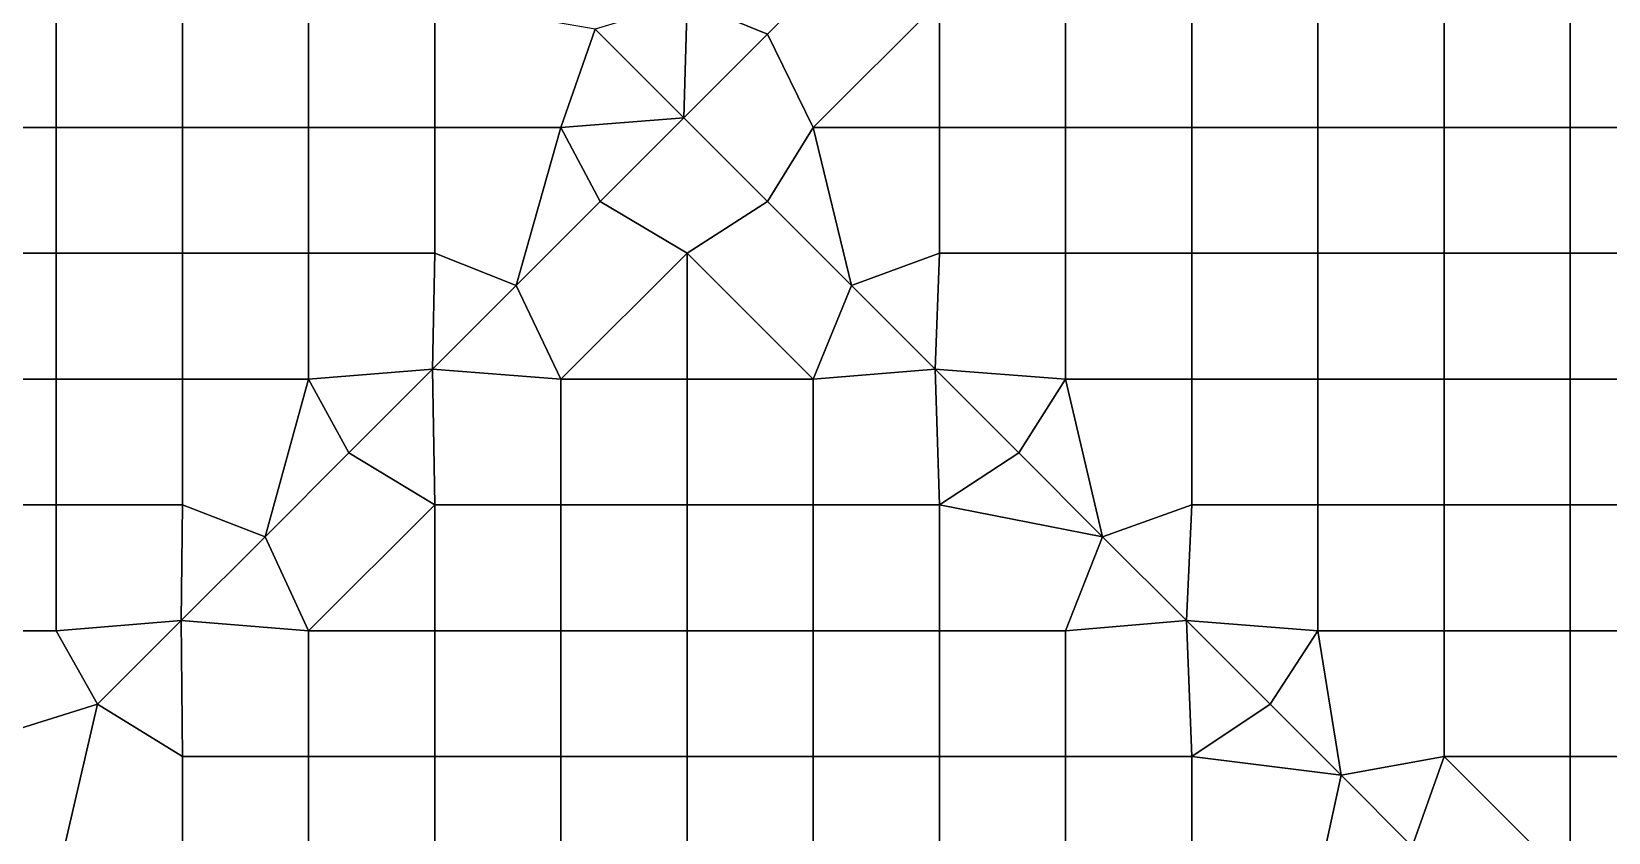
# Model space of a CAD drawing. Extents: x -13 to 39.3, y -26.5 to 20.6.
# Drawn here: x 27.61 to 33.89, y -20.31 to -17.12 of the extents above; entities that cross this region are included whole.
import ezdxf

# ---------------------------------------------------------------- set-up
doc = ezdxf.new("R2010")
doc.units = 0
doc.layers.add('BARS', color=1, linetype='CONTINUOUS')
doc.layers.add('FACES', color=5, linetype='CONTINUOUS')

msp = doc.modelspace()

# ---------------------------------------------------------------- linework, layer by layer
at = {"layer": 'BARS'}
for p, q in [((30.5423, -17.1322), (30.8756, -16.7988)), ((30.5423, -17.1322, 3.3), (30.8756, -16.7988, 3.3)), ((30.2089, -17.4655), (29.8554, -17.112)), ((30.2089, -17.4655, 3.3), (29.8554, -17.112, 3.3)), ((30.2089, -17.4655), (30.5423, -17.1322)), ((30.2089, -17.4655, 3.3), (30.5423, -17.1322, 3.3)), ((29.8756, -17.7989), (30.2089, -17.4655)), ((29.8756, -17.7989, 3.3), (30.2089, -17.4655, 3.3)), ((30.5423, -17.7989), (30.2089, -17.4655)), ((30.5423, -17.7989, 3.3), (30.2089, -17.4655, 3.3)), ((29.5422, -18.1322), (29.8756, -17.7989)), ((29.5422, -18.1322, 3.3), (29.8756, -17.7989, 3.3)), ((30.8756, -18.1322), (30.5423, -17.7989)), ((30.8756, -18.1322, 3.3), (30.5423, -17.7989, 3.3)), ((29.2089, -18.4656), (29.5422, -18.1322)), ((29.2089, -18.4656, 3.3), (29.5422, -18.1322, 3.3)), ((31.209, -18.4656), (30.8756, -18.1322)), ((31.209, -18.4656, 3.3), (30.8756, -18.1322, 3.3)), ((28.8755, -18.7989), (29.2089, -18.4656)), ((28.8755, -18.7989, 3.3), (29.2089, -18.4656, 3.3)), ((31.5423, -18.7989), (31.209, -18.4656)), ((31.5423, -18.7989, 3.3), (31.209, -18.4656, 3.3)), ((28.5422, -19.1323), (28.8755, -18.7989)), ((28.5422, -19.1323, 3.3), (28.8755, -18.7989, 3.3)), ((31.8757, -19.1323), (31.5423, -18.7989)), ((31.8757, -19.1323, 3.3), (31.5423, -18.7989, 3.3)), ((28.2088, -19.4656), (28.5422, -19.1323)), ((28.2088, -19.4656, 3.3), (28.5422, -19.1323, 3.3)), ((32.209, -19.4656), (31.8757, -19.1323)), ((32.209, -19.4656, 3.3), (31.8757, -19.1323, 3.3)), ((27.8755, -19.799), (28.2088, -19.4656)), ((27.8755, -19.799, 3.3), (28.2088, -19.4656, 3.3)), ((32.5424, -19.799), (32.209, -19.4656)), ((32.5424, -19.799, 3.3), (32.209, -19.4656, 3.3)), ((27.8755, -19.799), (27.8755, -19.799, 0.66)), ((27.8755, -19.799, 0.66), (27.8755, -19.799, 1.32)), ((27.8755, -19.799, 1.32), (27.8755, -19.799, 1.98)), ((27.8755, -19.799, 1.98), (27.8755, -19.799, 2.64)), ((27.8755, -19.799, 2.64), (27.8755, -19.799, 3.3)), ((32.8252, -20.0818), (32.5424, -19.799)), ((32.8252, -20.0818, 3.3), (32.5424, -19.799, 3.3)), ((33.1081, -20.3647), (32.8252, -20.0818)), ((33.1081, -20.3647, 3.3), (32.8252, -20.0818, 3.3))]:
    msp.add_line(p, q, dxfattribs=at)
at = {"layer": 'FACES'}
for points in [[(30.724, -16.5024), (30.2219, -17.0031), (30.5423, -17.1322), (30.8756, -16.7988)], [(30.724, -16.5024, 3.3), (30.2219, -17.0031, 3.3), (30.5423, -17.1322, 3.3), (30.8756, -16.7988, 3.3)], [(30.8756, -16.7988), (30.5423, -17.1322), (30.724, -17.5038), (31.2261, -17.0031)], [(30.5423, -17.1322, 0.66), (30.5423, -17.1322), (30.8756, -16.7988), (30.8756, -16.7988, 0.66)], [(30.5423, -17.1322, 1.32), (30.5423, -17.1322, 0.66), (30.8756, -16.7988, 0.66), (30.8756, -16.7988, 1.32)], [(30.5423, -17.1322, 1.98), (30.5423, -17.1322, 1.32), (30.8756, -16.7988, 1.32), (30.8756, -16.7988, 1.98)], [(30.5423, -17.1322, 2.64), (30.5423, -17.1322, 1.98), (30.8756, -16.7988, 1.98), (30.8756, -16.7988, 2.64)], [(30.5423, -17.1322, 2.64), (30.8756, -16.7988, 2.64), (30.8756, -16.7988, 3.3), (30.5423, -17.1322, 3.3)], [(30.8756, -16.7988, 3.3), (30.5423, -17.1322, 3.3), (30.724, -17.5038, 3.3), (31.2261, -17.0031, 3.3)], [(27.7113, -17.0031), (27.2092, -17.0031), (27.2092, -17.5038), (27.7113, -17.5038)], [(27.7113, -17.0031, 3.3), (27.2092, -17.0031, 3.3), (27.2092, -17.5038, 3.3), (27.7113, -17.5038, 3.3)], [(28.2134, -17.0031), (27.7113, -17.0031), (27.7113, -17.5038), (28.2134, -17.5038)], [(28.2134, -17.0031, 3.3), (27.7113, -17.0031, 3.3), (27.7113, -17.5038, 3.3), (28.2134, -17.5038, 3.3)], [(28.7155, -17.0031), (28.2134, -17.0031), (28.2134, -17.5038), (28.7155, -17.5038)], [(28.7155, -17.0031, 3.3), (28.2134, -17.0031, 3.3), (28.2134, -17.5038, 3.3), (28.7155, -17.5038, 3.3)], [(29.2176, -17.0031), (28.7155, -17.0031), (28.7155, -17.5038), (29.2176, -17.5038)], [(29.2176, -17.0031, 3.3), (28.7155, -17.0031, 3.3), (28.7155, -17.5038, 3.3), (29.2176, -17.5038, 3.3)], [(29.2176, -17.0031), (29.2176, -17.5038), (29.7197, -17.5038), (29.8554, -17.112)], [(29.2176, -17.0031, 3.3), (29.2176, -17.5038, 3.3), (29.7197, -17.5038, 3.3), (29.8554, -17.112, 3.3)], [(30.2219, -17.0031), (29.8554, -17.112), (30.2089, -17.4655)], [(30.2219, -17.0031, 3.3), (29.8554, -17.112, 3.3), (30.2089, -17.4655, 3.3)], [(30.5423, -17.1322), (30.2219, -17.0031), (30.2089, -17.4655)], [(30.5423, -17.1322, 3.3), (30.2219, -17.0031, 3.3), (30.2089, -17.4655, 3.3)], [(31.2261, -17.0031), (30.724, -17.5038), (31.2261, -17.5038)], [(31.2261, -17.0031, 3.3), (30.724, -17.5038, 3.3), (31.2261, -17.5038, 3.3)], [(31.7282, -17.0031), (31.2261, -17.0031), (31.2261, -17.5038), (31.7282, -17.5038)], [(31.7282, -17.0031, 3.3), (31.2261, -17.0031, 3.3), (31.2261, -17.5038, 3.3), (31.7282, -17.5038, 3.3)], [(32.2303, -17.0031), (31.7282, -17.0031), (31.7282, -17.5038), (32.2303, -17.5038)], [(32.2303, -17.0031, 3.3), (31.7282, -17.0031, 3.3), (31.7282, -17.5038, 3.3), (32.2303, -17.5038, 3.3)], [(32.7324, -17.0031), (32.2303, -17.0031), (32.2303, -17.5038), (32.7324, -17.5038)], [(32.7324, -17.0031, 3.3), (32.2303, -17.0031, 3.3), (32.2303, -17.5038, 3.3), (32.7324, -17.5038, 3.3)], [(33.2345, -17.0031), (32.7324, -17.0031), (32.7324, -17.5038), (33.2345, -17.5038)], [(33.2345, -17.0031, 3.3), (32.7324, -17.0031, 3.3), (32.7324, -17.5038, 3.3), (33.2345, -17.5038, 3.3)], [(33.7367, -17.0031), (33.2345, -17.0031), (33.2345, -17.5038), (33.7367, -17.5038)], [(33.7367, -17.0031, 3.3), (33.2345, -17.0031, 3.3), (33.2345, -17.5038, 3.3), (33.7367, -17.5038, 3.3)], [(34.2388, -17.0031), (33.7367, -17.0031), (33.7367, -17.5038), (34.2388, -17.5038)], [(34.2388, -17.0031, 3.3), (33.7367, -17.0031, 3.3), (33.7367, -17.5038, 3.3), (34.2388, -17.5038, 3.3)], [(30.2089, -17.4655), (29.8554, -17.112), (29.7197, -17.5038)], [(30.2089, -17.4655, 3.3), (29.8554, -17.112, 3.3), (29.7197, -17.5038, 3.3)], [(30.5423, -17.1322), (30.2089, -17.4655), (30.5423, -17.7989), (30.724, -17.5038)], [(30.2089, -17.4655, 0.66), (30.2089, -17.4655), (30.5423, -17.1322), (30.5423, -17.1322, 0.66)], [(30.2089, -17.4655, 1.32), (30.2089, -17.4655, 0.66), (30.5423, -17.1322, 0.66), (30.5423, -17.1322, 1.32)], [(30.2089, -17.4655, 1.98), (30.2089, -17.4655, 1.32), (30.5423, -17.1322, 1.32), (30.5423, -17.1322, 1.98)], [(30.2089, -17.4655, 2.64), (30.2089, -17.4655, 1.98), (30.5423, -17.1322, 1.98), (30.5423, -17.1322, 2.64)], [(30.2089, -17.4655, 2.64), (30.5423, -17.1322, 2.64), (30.5423, -17.1322, 3.3), (30.2089, -17.4655, 3.3)], [(30.5423, -17.1322, 3.3), (30.2089, -17.4655, 3.3), (30.5423, -17.7989, 3.3), (30.724, -17.5038, 3.3)], [(27.7113, -17.5038), (27.2092, -17.5038), (27.2092, -18.0045), (27.7113, -18.0045)], [(27.7113, -17.5038, 3.3), (27.2092, -17.5038, 3.3), (27.2092, -18.0045, 3.3), (27.7113, -18.0045, 3.3)], [(28.2134, -17.5038), (27.7113, -17.5038), (27.7113, -18.0045), (28.2134, -18.0045)], [(28.2134, -17.5038, 3.3), (27.7113, -17.5038, 3.3), (27.7113, -18.0045, 3.3), (28.2134, -18.0045, 3.3)], [(28.7155, -17.5038), (28.2134, -17.5038), (28.2134, -18.0045), (28.7155, -18.0045)], [(28.7155, -17.5038, 3.3), (28.2134, -17.5038, 3.3), (28.2134, -18.0045, 3.3), (28.7155, -18.0045, 3.3)], [(29.2176, -17.5038), (28.7155, -17.5038), (28.7155, -18.0045), (29.2176, -18.0045)], [(29.2176, -17.5038, 3.3), (28.7155, -17.5038, 3.3), (28.7155, -18.0045, 3.3), (29.2176, -18.0045, 3.3)], [(29.7197, -17.5038), (29.2176, -17.5038), (29.2176, -18.0045), (29.5422, -18.1322)], [(29.7197, -17.5038, 3.3), (29.2176, -17.5038, 3.3), (29.2176, -18.0045, 3.3), (29.5422, -18.1322, 3.3)], [(29.7197, -17.5038), (29.5422, -18.1322), (29.8756, -17.7989)], [(29.7197, -17.5038, 3.3), (29.5422, -18.1322, 3.3), (29.8756, -17.7989, 3.3)], [(30.2089, -17.4655), (29.7197, -17.5038), (29.8756, -17.7989)], [(30.2089, -17.4655, 3.3), (29.7197, -17.5038, 3.3), (29.8756, -17.7989, 3.3)], [(30.2089, -17.4655), (29.8756, -17.7989), (30.2219, -18.0045), (30.5423, -17.7989)], [(29.8756, -17.7989, 0.66), (29.8756, -17.7989), (30.2089, -17.4655), (30.2089, -17.4655, 0.66)], [(29.8756, -17.7989, 0.66), (30.2089, -17.4655, 0.66), (30.2089, -17.4655, 1.32), (29.8756, -17.7989, 1.32)], [(29.8756, -17.7989, 1.32), (30.2089, -17.4655, 1.32), (30.2089, -17.4655, 1.98), (29.8756, -17.7989, 1.98)], [(29.8756, -17.7989, 1.98), (30.2089, -17.4655, 1.98), (30.2089, -17.4655, 2.64), (29.8756, -17.7989, 2.64)], [(29.8756, -17.7989, 2.64), (30.2089, -17.4655, 2.64), (30.2089, -17.4655, 3.3), (29.8756, -17.7989, 3.3)], [(30.2089, -17.4655, 3.3), (29.8756, -17.7989, 3.3), (30.2219, -18.0045, 3.3), (30.5423, -17.7989, 3.3)], [(30.2089, -17.4655), (30.2089, -17.4655, 0.66), (30.5423, -17.7989, 0.66), (30.5423, -17.7989)], [(30.2089, -17.4655, 0.66), (30.2089, -17.4655, 1.32), (30.5423, -17.7989, 1.32), (30.5423, -17.7989, 0.66)], [(30.2089, -17.4655, 1.32), (30.2089, -17.4655, 1.98), (30.5423, -17.7989, 1.98), (30.5423, -17.7989, 1.32)], [(30.2089, -17.4655, 1.98), (30.2089, -17.4655, 2.64), (30.5423, -17.7989, 2.64), (30.5423, -17.7989, 1.98)], [(30.5423, -17.7989, 2.64), (30.2089, -17.4655, 2.64), (30.2089, -17.4655, 3.3), (30.5423, -17.7989, 3.3)], [(30.724, -17.5038), (30.5423, -17.7989), (30.8756, -18.1322)], [(30.724, -17.5038, 3.3), (30.5423, -17.7989, 3.3), (30.8756, -18.1322, 3.3)], [(31.2261, -17.5038), (30.724, -17.5038), (30.8756, -18.1322), (31.2261, -18.0045)], [(31.2261, -17.5038, 3.3), (30.724, -17.5038, 3.3), (30.8756, -18.1322, 3.3), (31.2261, -18.0045, 3.3)], [(31.7282, -17.5038), (31.2261, -17.5038), (31.2261, -18.0045), (31.7282, -18.0045)], [(31.7282, -17.5038, 3.3), (31.2261, -17.5038, 3.3), (31.2261, -18.0045, 3.3), (31.7282, -18.0045, 3.3)], [(32.2303, -17.5038), (31.7282, -17.5038), (31.7282, -18.0045), (32.2303, -18.0045)], [(32.2303, -17.5038, 3.3), (31.7282, -17.5038, 3.3), (31.7282, -18.0045, 3.3), (32.2303, -18.0045, 3.3)], [(32.7324, -17.5038), (32.2303, -17.5038), (32.2303, -18.0045), (32.7324, -18.0045)], [(32.7324, -17.5038, 3.3), (32.2303, -17.5038, 3.3), (32.2303, -18.0045, 3.3), (32.7324, -18.0045, 3.3)], [(33.2345, -17.5038), (32.7324, -17.5038), (32.7324, -18.0045), (33.2345, -18.0045)], [(33.2345, -17.5038, 3.3), (32.7324, -17.5038, 3.3), (32.7324, -18.0045, 3.3), (33.2345, -18.0045, 3.3)], [(33.7367, -17.5038), (33.2345, -17.5038), (33.2345, -18.0045), (33.7367, -18.0045)], [(33.7367, -17.5038, 3.3), (33.2345, -17.5038, 3.3), (33.2345, -18.0045, 3.3), (33.7367, -18.0045, 3.3)], [(34.2388, -17.5038), (33.7367, -17.5038), (33.7367, -18.0045), (34.2388, -18.0045)], [(34.2388, -17.5038, 3.3), (33.7367, -17.5038, 3.3), (33.7367, -18.0045, 3.3), (34.2388, -18.0045, 3.3)], [(29.8756, -17.7989), (29.5422, -18.1322), (29.7197, -18.5052), (30.2219, -18.0045)], [(29.5422, -18.1322, 0.66), (29.5422, -18.1322), (29.8756, -17.7989), (29.8756, -17.7989, 0.66)], [(29.5422, -18.1322, 0.66), (29.8756, -17.7989, 0.66), (29.8756, -17.7989, 1.32), (29.5422, -18.1322, 1.32)], [(29.5422, -18.1322, 1.32), (29.8756, -17.7989, 1.32), (29.8756, -17.7989, 1.98), (29.5422, -18.1322, 1.98)], [(29.5422, -18.1322, 1.98), (29.8756, -17.7989, 1.98), (29.8756, -17.7989, 2.64), (29.5422, -18.1322, 2.64)], [(29.5422, -18.1322, 2.64), (29.8756, -17.7989, 2.64), (29.8756, -17.7989, 3.3), (29.5422, -18.1322, 3.3)], [(29.8756, -17.7989, 3.3), (29.5422, -18.1322, 3.3), (29.7197, -18.5052, 3.3), (30.2219, -18.0045, 3.3)], [(30.8756, -18.1322), (30.5423, -17.7989), (30.2219, -18.0045), (30.724, -18.5052)], [(30.8756, -18.1322, 3.3), (30.5423, -17.7989, 3.3), (30.2219, -18.0045, 3.3), (30.724, -18.5052, 3.3)], [(30.5423, -17.7989), (30.5423, -17.7989, 0.66), (30.8756, -18.1322, 0.66), (30.8756, -18.1322)], [(30.5423, -17.7989, 0.66), (30.5423, -17.7989, 1.32), (30.8756, -18.1322, 1.32), (30.8756, -18.1322, 0.66)], [(30.5423, -17.7989, 1.32), (30.5423, -17.7989, 1.98), (30.8756, -18.1322, 1.98), (30.8756, -18.1322, 1.32)], [(30.5423, -17.7989, 1.98), (30.5423, -17.7989, 2.64), (30.8756, -18.1322, 2.64), (30.8756, -18.1322, 1.98)], [(30.8756, -18.1322, 2.64), (30.5423, -17.7989, 2.64), (30.5423, -17.7989, 3.3), (30.8756, -18.1322, 3.3)], [(27.7113, -18.0045), (27.2092, -18.0045), (27.2092, -18.5052), (27.7113, -18.5052)], [(27.7113, -18.0045, 3.3), (27.2092, -18.0045, 3.3), (27.2092, -18.5052, 3.3), (27.7113, -18.5052, 3.3)], [(28.2134, -18.0045), (27.7113, -18.0045), (27.7113, -18.5052), (28.2134, -18.5052)], [(28.2134, -18.0045, 3.3), (27.7113, -18.0045, 3.3), (27.7113, -18.5052, 3.3), (28.2134, -18.5052, 3.3)], [(28.7155, -18.0045), (28.2134, -18.0045), (28.2134, -18.5052), (28.7155, -18.5052)], [(28.7155, -18.0045, 3.3), (28.2134, -18.0045, 3.3), (28.2134, -18.5052, 3.3), (28.7155, -18.5052, 3.3)], [(29.2176, -18.0045), (28.7155, -18.0045), (28.7155, -18.5052), (29.2089, -18.4656)], [(29.2176, -18.0045, 3.3), (28.7155, -18.0045, 3.3), (28.7155, -18.5052, 3.3), (29.2089, -18.4656, 3.3)], [(29.5422, -18.1322), (29.2176, -18.0045), (29.2089, -18.4656)], [(29.5422, -18.1322, 3.3), (29.2176, -18.0045, 3.3), (29.2089, -18.4656, 3.3)], [(30.2219, -18.0045), (29.7197, -18.5052), (30.2219, -18.5052)], [(30.2219, -18.0045, 3.3), (29.7197, -18.5052, 3.3), (30.2219, -18.5052, 3.3)], [(30.2219, -18.0045), (30.2219, -18.5052), (30.724, -18.5052)], [(30.2219, -18.0045, 3.3), (30.2219, -18.5052, 3.3), (30.724, -18.5052, 3.3)], [(31.2261, -18.0045), (30.8756, -18.1322), (31.209, -18.4656)], [(31.2261, -18.0045, 3.3), (30.8756, -18.1322, 3.3), (31.209, -18.4656, 3.3)], [(31.2261, -18.0045), (31.209, -18.4656), (31.7282, -18.5052), (31.7282, -18.0045)], [(31.2261, -18.0045, 3.3), (31.209, -18.4656, 3.3), (31.7282, -18.5052, 3.3), (31.7282, -18.0045, 3.3)], [(32.2303, -18.0045), (31.7282, -18.0045), (31.7282, -18.5052), (32.2303, -18.5052)], [(32.2303, -18.0045, 3.3), (31.7282, -18.0045, 3.3), (31.7282, -18.5052, 3.3), (32.2303, -18.5052, 3.3)], [(32.7324, -18.0045), (32.2303, -18.0045), (32.2303, -18.5052), (32.7324, -18.5052)], [(32.7324, -18.0045, 3.3), (32.2303, -18.0045, 3.3), (32.2303, -18.5052, 3.3), (32.7324, -18.5052, 3.3)], [(33.2345, -18.0045), (32.7324, -18.0045), (32.7324, -18.5052), (33.2345, -18.5052)], [(33.2345, -18.0045, 3.3), (32.7324, -18.0045, 3.3), (32.7324, -18.5052, 3.3), (33.2345, -18.5052, 3.3)], [(33.7367, -18.0045), (33.2345, -18.0045), (33.2345, -18.5052), (33.7367, -18.5052)], [(33.7367, -18.0045, 3.3), (33.2345, -18.0045, 3.3), (33.2345, -18.5052, 3.3), (33.7367, -18.5052, 3.3)], [(34.2388, -18.0045), (33.7367, -18.0045), (33.7367, -18.5052), (34.2388, -18.5052)], [(34.2388, -18.0045, 3.3), (33.7367, -18.0045, 3.3), (33.7367, -18.5052, 3.3), (34.2388, -18.5052, 3.3)], [(29.5422, -18.1322), (29.2089, -18.4656), (29.7197, -18.5052)], [(29.2089, -18.4656, 0.66), (29.2089, -18.4656), (29.5422, -18.1322), (29.5422, -18.1322, 0.66)], [(29.2089, -18.4656, 0.66), (29.5422, -18.1322, 0.66), (29.5422, -18.1322, 1.32), (29.2089, -18.4656, 1.32)], [(29.2089, -18.4656, 1.32), (29.5422, -18.1322, 1.32), (29.5422, -18.1322, 1.98), (29.2089, -18.4656, 1.98)], [(29.2089, -18.4656, 1.98), (29.5422, -18.1322, 1.98), (29.5422, -18.1322, 2.64), (29.2089, -18.4656, 2.64)], [(29.2089, -18.4656, 2.64), (29.5422, -18.1322, 2.64), (29.5422, -18.1322, 3.3), (29.2089, -18.4656, 3.3)], [(29.5422, -18.1322, 3.3), (29.2089, -18.4656, 3.3), (29.7197, -18.5052, 3.3)], [(30.8756, -18.1322), (30.724, -18.5052), (31.209, -18.4656)], [(30.8756, -18.1322, 3.3), (30.724, -18.5052, 3.3), (31.209, -18.4656, 3.3)], [(30.8756, -18.1322), (30.8756, -18.1322, 0.66), (31.209, -18.4656, 0.66), (31.209, -18.4656)], [(30.8756, -18.1322, 0.66), (30.8756, -18.1322, 1.32), (31.209, -18.4656, 1.32), (31.209, -18.4656, 0.66)], [(30.8756, -18.1322, 1.32), (30.8756, -18.1322, 1.98), (31.209, -18.4656, 1.98), (31.209, -18.4656, 1.32)], [(30.8756, -18.1322, 1.98), (30.8756, -18.1322, 2.64), (31.209, -18.4656, 2.64), (31.209, -18.4656, 1.98)], [(31.209, -18.4656, 2.64), (30.8756, -18.1322, 2.64), (30.8756, -18.1322, 3.3), (31.209, -18.4656, 3.3)], [(27.7113, -18.5052), (27.2092, -18.5052), (27.2092, -19.0059), (27.7113, -19.0059)], [(27.7113, -18.5052, 3.3), (27.2092, -18.5052, 3.3), (27.2092, -19.0059, 3.3), (27.7113, -19.0059, 3.3)], [(28.2134, -18.5052), (27.7113, -18.5052), (27.7113, -19.0059), (28.2134, -19.0059)], [(28.2134, -18.5052, 3.3), (27.7113, -18.5052, 3.3), (27.7113, -19.0059, 3.3), (28.2134, -19.0059, 3.3)], [(28.7155, -18.5052), (28.2134, -18.5052), (28.2134, -19.0059), (28.5422, -19.1323)], [(28.7155, -18.5052, 3.3), (28.2134, -18.5052, 3.3), (28.2134, -19.0059, 3.3), (28.5422, -19.1323, 3.3)], [(28.8755, -18.7989), (28.7155, -18.5052), (28.5422, -19.1323)], [(28.8755, -18.7989, 3.3), (28.7155, -18.5052, 3.3), (28.5422, -19.1323, 3.3)], [(29.2089, -18.4656), (28.7155, -18.5052), (28.8755, -18.7989)], [(29.2089, -18.4656, 3.3), (28.7155, -18.5052, 3.3), (28.8755, -18.7989, 3.3)], [(29.2089, -18.4656), (28.8755, -18.7989), (29.2176, -19.0059)], [(28.8755, -18.7989, 0.66), (28.8755, -18.7989), (29.2089, -18.4656), (29.2089, -18.4656, 0.66)], [(28.8755, -18.7989, 0.66), (29.2089, -18.4656, 0.66), (29.2089, -18.4656, 1.32), (28.8755, -18.7989, 1.32)], [(28.8755, -18.7989, 1.32), (29.2089, -18.4656, 1.32), (29.2089, -18.4656, 1.98), (28.8755, -18.7989, 1.98)], [(28.8755, -18.7989, 1.98), (29.2089, -18.4656, 1.98), (29.2089, -18.4656, 2.64), (28.8755, -18.7989, 2.64)], [(28.8755, -18.7989, 2.64), (29.2089, -18.4656, 2.64), (29.2089, -18.4656, 3.3), (28.8755, -18.7989, 3.3)], [(29.2089, -18.4656, 3.3), (28.8755, -18.7989, 3.3), (29.2176, -19.0059, 3.3)], [(29.7197, -18.5052), (29.2089, -18.4656), (29.2176, -19.0059), (29.7197, -19.0059)], [(29.7197, -18.5052, 3.3), (29.2089, -18.4656, 3.3), (29.2176, -19.0059, 3.3), (29.7197, -19.0059, 3.3)], [(30.2219, -18.5052), (29.7197, -18.5052), (29.7197, -19.0059), (30.2219, -19.0059)], [(30.2219, -18.5052, 3.3), (29.7197, -18.5052, 3.3), (29.7197, -19.0059, 3.3), (30.2219, -19.0059, 3.3)], [(30.724, -18.5052), (30.2219, -18.5052), (30.2219, -19.0059), (30.724, -19.0059)], [(30.724, -18.5052, 3.3), (30.2219, -18.5052, 3.3), (30.2219, -19.0059, 3.3), (30.724, -19.0059, 3.3)], [(31.209, -18.4656), (30.724, -18.5052), (30.724, -19.0059), (31.2261, -19.0059)], [(31.209, -18.4656, 3.3), (30.724, -18.5052, 3.3), (30.724, -19.0059, 3.3), (31.2261, -19.0059, 3.3)], [(31.209, -18.4656), (31.2261, -19.0059), (31.5423, -18.7989)], [(31.7282, -18.5052), (31.209, -18.4656), (31.5423, -18.7989)], [(31.209, -18.4656), (31.209, -18.4656, 0.66), (31.5423, -18.7989, 0.66), (31.5423, -18.7989)], [(31.209, -18.4656, 0.66), (31.209, -18.4656, 1.32), (31.5423, -18.7989, 1.32), (31.5423, -18.7989, 0.66)], [(31.209, -18.4656, 1.32), (31.209, -18.4656, 1.98), (31.5423, -18.7989, 1.98), (31.5423, -18.7989, 1.32)], [(31.209, -18.4656, 1.98), (31.209, -18.4656, 2.64), (31.5423, -18.7989, 2.64), (31.5423, -18.7989, 1.98)], [(31.5423, -18.7989, 2.64), (31.209, -18.4656, 2.64), (31.209, -18.4656, 3.3), (31.5423, -18.7989, 3.3)], [(31.209, -18.4656, 3.3), (31.2261, -19.0059, 3.3), (31.5423, -18.7989, 3.3)], [(31.7282, -18.5052, 3.3), (31.209, -18.4656, 3.3), (31.5423, -18.7989, 3.3)], [(31.7282, -18.5052), (31.5423, -18.7989), (31.8757, -19.1323)], [(31.7282, -18.5052, 3.3), (31.5423, -18.7989, 3.3), (31.8757, -19.1323, 3.3)], [(32.2303, -18.5052), (31.7282, -18.5052), (31.8757, -19.1323), (32.2303, -19.0059)], [(32.2303, -18.5052, 3.3), (31.7282, -18.5052, 3.3), (31.8757, -19.1323, 3.3), (32.2303, -19.0059, 3.3)], [(32.7324, -18.5052), (32.2303, -18.5052), (32.2303, -19.0059), (32.7324, -19.0059)], [(32.7324, -18.5052, 3.3), (32.2303, -18.5052, 3.3), (32.2303, -19.0059, 3.3), (32.7324, -19.0059, 3.3)], [(33.2345, -18.5052), (32.7324, -18.5052), (32.7324, -19.0059), (33.2345, -19.0059)], [(33.2345, -18.5052, 3.3), (32.7324, -18.5052, 3.3), (32.7324, -19.0059, 3.3), (33.2345, -19.0059, 3.3)], [(33.7367, -18.5052), (33.2345, -18.5052), (33.2345, -19.0059), (33.7367, -19.0059)], [(33.7367, -18.5052, 3.3), (33.2345, -18.5052, 3.3), (33.2345, -19.0059, 3.3), (33.7367, -19.0059, 3.3)], [(34.2388, -18.5052), (33.7367, -18.5052), (33.7367, -19.0059), (34.2388, -19.0059)], [(34.2388, -18.5052, 3.3), (33.7367, -18.5052, 3.3), (33.7367, -19.0059, 3.3), (34.2388, -19.0059, 3.3)], [(29.2176, -19.0059), (28.8755, -18.7989), (28.5422, -19.1323), (28.7155, -19.5066)], [(28.5422, -19.1323, 0.66), (28.5422, -19.1323), (28.8755, -18.7989), (28.8755, -18.7989, 0.66)], [(28.5422, -19.1323, 0.66), (28.8755, -18.7989, 0.66), (28.8755, -18.7989, 1.32), (28.5422, -19.1323, 1.32)], [(28.5422, -19.1323, 1.32), (28.8755, -18.7989, 1.32), (28.8755, -18.7989, 1.98), (28.5422, -19.1323, 1.98)], [(28.5422, -19.1323, 1.98), (28.8755, -18.7989, 1.98), (28.8755, -18.7989, 2.64), (28.5422, -19.1323, 2.64)], [(28.5422, -19.1323, 2.64), (28.8755, -18.7989, 2.64), (28.8755, -18.7989, 3.3), (28.5422, -19.1323, 3.3)], [(29.2176, -19.0059, 3.3), (28.8755, -18.7989, 3.3), (28.5422, -19.1323, 3.3), (28.7155, -19.5066, 3.3)], [(31.5423, -18.7989), (31.2261, -19.0059), (31.8757, -19.1323)], [(31.5423, -18.7989, 3.3), (31.2261, -19.0059, 3.3), (31.8757, -19.1323, 3.3)], [(31.5423, -18.7989), (31.5423, -18.7989, 0.66), (31.8757, -19.1323, 0.66), (31.8757, -19.1323)], [(31.5423, -18.7989, 0.66), (31.5423, -18.7989, 1.32), (31.8757, -19.1323, 1.32), (31.8757, -19.1323, 0.66)], [(31.5423, -18.7989, 1.32), (31.5423, -18.7989, 1.98), (31.8757, -19.1323, 1.98), (31.8757, -19.1323, 1.32)], [(31.5423, -18.7989, 1.98), (31.5423, -18.7989, 2.64), (31.8757, -19.1323, 2.64), (31.8757, -19.1323, 1.98)], [(31.8757, -19.1323, 2.64), (31.5423, -18.7989, 2.64), (31.5423, -18.7989, 3.3), (31.8757, -19.1323, 3.3)], [(27.7113, -19.0059), (27.2092, -19.0059), (27.2092, -19.5066), (27.7113, -19.5066)], [(27.7113, -19.0059, 3.3), (27.2092, -19.0059, 3.3), (27.2092, -19.5066, 3.3), (27.7113, -19.5066, 3.3)], [(28.2134, -19.0059), (27.7113, -19.0059), (27.7113, -19.5066), (28.2088, -19.4656)], [(28.2134, -19.0059, 3.3), (27.7113, -19.0059, 3.3), (27.7113, -19.5066, 3.3), (28.2088, -19.4656, 3.3)], [(28.5422, -19.1323), (28.2134, -19.0059), (28.2088, -19.4656)], [(28.5422, -19.1323, 3.3), (28.2134, -19.0059, 3.3), (28.2088, -19.4656, 3.3)], [(29.2176, -19.0059), (28.7155, -19.5066), (29.2176, -19.5066)], [(29.2176, -19.0059, 3.3), (28.7155, -19.5066, 3.3), (29.2176, -19.5066, 3.3)], [(29.7197, -19.0059), (29.2176, -19.0059), (29.2176, -19.5066), (29.7197, -19.5066)], [(29.7197, -19.0059, 3.3), (29.2176, -19.0059, 3.3), (29.2176, -19.5066, 3.3), (29.7197, -19.5066, 3.3)], [(30.2219, -19.0059), (29.7197, -19.0059), (29.7197, -19.5066), (30.2219, -19.5066)], [(30.2219, -19.0059, 3.3), (29.7197, -19.0059, 3.3), (29.7197, -19.5066, 3.3), (30.2219, -19.5066, 3.3)], [(30.724, -19.0059), (30.2219, -19.0059), (30.2219, -19.5066), (30.724, -19.5066)], [(30.724, -19.0059, 3.3), (30.2219, -19.0059, 3.3), (30.2219, -19.5066, 3.3), (30.724, -19.5066, 3.3)], [(31.2261, -19.0059), (30.724, -19.0059), (30.724, -19.5066), (31.2261, -19.5066)], [(31.2261, -19.0059, 3.3), (30.724, -19.0059, 3.3), (30.724, -19.5066, 3.3), (31.2261, -19.5066, 3.3)], [(31.2261, -19.0059), (31.2261, -19.5066), (31.7282, -19.5066), (31.8757, -19.1323)], [(31.2261, -19.0059, 3.3), (31.2261, -19.5066, 3.3), (31.7282, -19.5066, 3.3), (31.8757, -19.1323, 3.3)], [(32.2303, -19.0059), (31.8757, -19.1323), (32.209, -19.4656)], [(32.2303, -19.0059, 3.3), (31.8757, -19.1323, 3.3), (32.209, -19.4656, 3.3)], [(32.7324, -19.0059), (32.2303, -19.0059), (32.209, -19.4656), (32.7324, -19.5066)], [(32.7324, -19.0059, 3.3), (32.2303, -19.0059, 3.3), (32.209, -19.4656, 3.3), (32.7324, -19.5066, 3.3)], [(33.2345, -19.0059), (32.7324, -19.0059), (32.7324, -19.5066), (33.2345, -19.5066)], [(33.2345, -19.0059, 3.3), (32.7324, -19.0059, 3.3), (32.7324, -19.5066, 3.3), (33.2345, -19.5066, 3.3)], [(33.7367, -19.0059), (33.2345, -19.0059), (33.2345, -19.5066), (33.7367, -19.5066)], [(33.7367, -19.0059, 3.3), (33.2345, -19.0059, 3.3), (33.2345, -19.5066, 3.3), (33.7367, -19.5066, 3.3)], [(34.2388, -19.0059), (33.7367, -19.0059), (33.7367, -19.5066), (34.2388, -19.5066)], [(34.2388, -19.0059, 3.3), (33.7367, -19.0059, 3.3), (33.7367, -19.5066, 3.3), (34.2388, -19.5066, 3.3)], [(28.5422, -19.1323), (28.2088, -19.4656), (28.7155, -19.5066)], [(28.2088, -19.4656, 0.66), (28.2088, -19.4656), (28.5422, -19.1323), (28.5422, -19.1323, 0.66)], [(28.2088, -19.4656, 0.66), (28.5422, -19.1323, 0.66), (28.5422, -19.1323, 1.32), (28.2088, -19.4656, 1.32)], [(28.2088, -19.4656, 1.32), (28.5422, -19.1323, 1.32), (28.5422, -19.1323, 1.98), (28.2088, -19.4656, 1.98)], [(28.2088, -19.4656, 1.98), (28.5422, -19.1323, 1.98), (28.5422, -19.1323, 2.64), (28.2088, -19.4656, 2.64)], [(28.2088, -19.4656, 2.64), (28.5422, -19.1323, 2.64), (28.5422, -19.1323, 3.3), (28.2088, -19.4656, 3.3)], [(28.5422, -19.1323, 3.3), (28.2088, -19.4656, 3.3), (28.7155, -19.5066, 3.3)], [(31.8757, -19.1323), (31.7282, -19.5066), (32.209, -19.4656)], [(31.8757, -19.1323, 3.3), (31.7282, -19.5066, 3.3), (32.209, -19.4656, 3.3)], [(31.8757, -19.1323), (31.8757, -19.1323, 0.66), (32.209, -19.4656, 0.66), (32.209, -19.4656)], [(31.8757, -19.1323, 0.66), (31.8757, -19.1323, 1.32), (32.209, -19.4656, 1.32), (32.209, -19.4656, 0.66)], [(31.8757, -19.1323, 1.32), (31.8757, -19.1323, 1.98), (32.209, -19.4656, 1.98), (32.209, -19.4656, 1.32)], [(31.8757, -19.1323, 1.98), (31.8757, -19.1323, 2.64), (32.209, -19.4656, 2.64), (32.209, -19.4656, 1.98)], [(32.209, -19.4656, 2.64), (31.8757, -19.1323, 2.64), (31.8757, -19.1323, 3.3), (32.209, -19.4656, 3.3)], [(27.7113, -19.5066), (27.2092, -19.5066), (27.2092, -20.0073), (27.8755, -19.799)], [(27.7113, -19.5066, 3.3), (27.2092, -19.5066, 3.3), (27.2092, -20.0073, 3.3), (27.8755, -19.799, 3.3)], [(28.2088, -19.4656), (27.7113, -19.5066), (27.8755, -19.799)], [(28.2088, -19.4656, 3.3), (27.7113, -19.5066, 3.3), (27.8755, -19.799, 3.3)], [(28.2088, -19.4656), (27.8755, -19.799), (28.2134, -20.0073)], [(27.8755, -19.799, 0.66), (27.8755, -19.799), (28.2088, -19.4656), (28.2088, -19.4656, 0.66)], [(27.8755, -19.799, 0.66), (28.2088, -19.4656, 0.66), (28.2088, -19.4656, 1.32), (27.8755, -19.799, 1.32)], [(27.8755, -19.799, 1.32), (28.2088, -19.4656, 1.32), (28.2088, -19.4656, 1.98), (27.8755, -19.799, 1.98)], [(27.8755, -19.799, 1.98), (28.2088, -19.4656, 1.98), (28.2088, -19.4656, 2.64), (27.8755, -19.799, 2.64)], [(27.8755, -19.799, 2.64), (28.2088, -19.4656, 2.64), (28.2088, -19.4656, 3.3), (27.8755, -19.799, 3.3)], [(28.2088, -19.4656, 3.3), (27.8755, -19.799, 3.3), (28.2134, -20.0073, 3.3)], [(28.7155, -19.5066), (28.2088, -19.4656), (28.2134, -20.0073), (28.7155, -20.0073)], [(28.7155, -19.5066, 3.3), (28.2088, -19.4656, 3.3), (28.2134, -20.0073, 3.3), (28.7155, -20.0073, 3.3)], [(29.2176, -19.5066), (28.7155, -19.5066), (28.7155, -20.0073), (29.2176, -20.0073)], [(29.2176, -19.5066, 3.3), (28.7155, -19.5066, 3.3), (28.7155, -20.0073, 3.3), (29.2176, -20.0073, 3.3)], [(29.7197, -19.5066), (29.2176, -19.5066), (29.2176, -20.0073), (29.7197, -20.0073)], [(29.7197, -19.5066, 3.3), (29.2176, -19.5066, 3.3), (29.2176, -20.0073, 3.3), (29.7197, -20.0073, 3.3)], [(30.2219, -19.5066), (29.7197, -19.5066), (29.7197, -20.0073), (30.2219, -20.0073)], [(30.2219, -19.5066, 3.3), (29.7197, -19.5066, 3.3), (29.7197, -20.0073, 3.3), (30.2219, -20.0073, 3.3)], [(30.724, -19.5066), (30.2219, -19.5066), (30.2219, -20.0073), (30.724, -20.0073)], [(30.724, -19.5066, 3.3), (30.2219, -19.5066, 3.3), (30.2219, -20.0073, 3.3), (30.724, -20.0073, 3.3)], [(31.2261, -19.5066), (30.724, -19.5066), (30.724, -20.0073), (31.2261, -20.0073)], [(31.2261, -19.5066, 3.3), (30.724, -19.5066, 3.3), (30.724, -20.0073, 3.3), (31.2261, -20.0073, 3.3)], [(31.7282, -19.5066), (31.2261, -19.5066), (31.2261, -20.0073), (31.7282, -20.0073)], [(31.7282, -19.5066, 3.3), (31.2261, -19.5066, 3.3), (31.2261, -20.0073, 3.3), (31.7282, -20.0073, 3.3)], [(31.7282, -19.5066), (31.7282, -20.0073), (32.2303, -20.0073), (32.209, -19.4656)], [(31.7282, -19.5066, 3.3), (31.7282, -20.0073, 3.3), (32.2303, -20.0073, 3.3), (32.209, -19.4656, 3.3)], [(32.209, -19.4656), (32.2303, -20.0073), (32.5424, -19.799)], [(32.7324, -19.5066), (32.209, -19.4656), (32.5424, -19.799)], [(32.209, -19.4656), (32.209, -19.4656, 0.66), (32.5424, -19.799, 0.66), (32.5424, -19.799)], [(32.209, -19.4656, 0.66), (32.209, -19.4656, 1.32), (32.5424, -19.799, 1.32), (32.5424, -19.799, 0.66)], [(32.209, -19.4656, 1.32), (32.209, -19.4656, 1.98), (32.5424, -19.799, 1.98), (32.5424, -19.799, 1.32)], [(32.209, -19.4656, 1.98), (32.209, -19.4656, 2.64), (32.5424, -19.799, 2.64), (32.5424, -19.799, 1.98)], [(32.5424, -19.799, 2.64), (32.209, -19.4656, 2.64), (32.209, -19.4656, 3.3), (32.5424, -19.799, 3.3)], [(32.209, -19.4656, 3.3), (32.2303, -20.0073, 3.3), (32.5424, -19.799, 3.3)], [(32.7324, -19.5066, 3.3), (32.209, -19.4656, 3.3), (32.5424, -19.799, 3.3)], [(32.7324, -19.5066), (32.5424, -19.799), (32.8252, -20.0818)], [(32.7324, -19.5066, 3.3), (32.5424, -19.799, 3.3), (32.8252, -20.0818, 3.3)], [(33.2345, -19.5066), (32.7324, -19.5066), (32.8252, -20.0818), (33.2345, -20.0073)], [(33.2345, -19.5066, 3.3), (32.7324, -19.5066, 3.3), (32.8252, -20.0818, 3.3), (33.2345, -20.0073, 3.3)], [(33.7367, -19.5066), (33.2345, -19.5066), (33.2345, -20.0073), (33.7367, -20.0073)], [(33.7367, -19.5066, 3.3), (33.2345, -19.5066, 3.3), (33.2345, -20.0073, 3.3), (33.7367, -20.0073, 3.3)], [(34.2388, -19.5066), (33.7367, -19.5066), (33.7367, -20.0073), (34.2388, -20.0073)], [(34.2388, -19.5066, 3.3), (33.7367, -19.5066, 3.3), (33.7367, -20.0073, 3.3), (34.2388, -20.0073, 3.3)], [(27.8755, -19.799), (27.2092, -20.0073), (27.2092, -20.508), (27.7113, -20.508)], [(27.8755, -19.799, 3.3), (27.2092, -20.0073, 3.3), (27.2092, -20.508, 3.3), (27.7113, -20.508, 3.3)], [(28.2134, -20.0073), (27.8755, -19.799), (27.7113, -20.508), (28.2134, -20.508)], [(28.2134, -20.0073, 3.3), (27.8755, -19.799, 3.3), (27.7113, -20.508, 3.3), (28.2134, -20.508, 3.3)], [(32.5424, -19.799), (32.2303, -20.0073), (32.8252, -20.0818)], [(32.5424, -19.799, 3.3), (32.2303, -20.0073, 3.3), (32.8252, -20.0818, 3.3)], [(32.5424, -19.799), (32.5424, -19.799, 0.66), (32.8252, -20.0818, 0.66), (32.8252, -20.0818)], [(32.5424, -19.799, 0.66), (32.5424, -19.799, 1.32), (32.8252, -20.0818, 1.32), (32.8252, -20.0818, 0.66)], [(32.5424, -19.799, 1.32), (32.5424, -19.799, 1.98), (32.8252, -20.0818, 1.98), (32.8252, -20.0818, 1.32)], [(32.5424, -19.799, 1.98), (32.5424, -19.799, 2.64), (32.8252, -20.0818, 2.64), (32.8252, -20.0818, 1.98)], [(32.8252, -20.0818, 2.64), (32.5424, -19.799, 2.64), (32.5424, -19.799, 3.3), (32.8252, -20.0818, 3.3)], [(28.7155, -20.0073), (28.2134, -20.0073), (28.2134, -20.508), (28.7155, -20.508)], [(28.7155, -20.0073, 3.3), (28.2134, -20.0073, 3.3), (28.2134, -20.508, 3.3), (28.7155, -20.508, 3.3)], [(29.2176, -20.0073), (28.7155, -20.0073), (28.7155, -20.508), (29.2176, -20.508)], [(29.2176, -20.0073, 3.3), (28.7155, -20.0073, 3.3), (28.7155, -20.508, 3.3), (29.2176, -20.508, 3.3)], [(29.7197, -20.0073), (29.2176, -20.0073), (29.2176, -20.508), (29.7197, -20.508)], [(29.7197, -20.0073, 3.3), (29.2176, -20.0073, 3.3), (29.2176, -20.508, 3.3), (29.7197, -20.508, 3.3)], [(30.2219, -20.0073), (29.7197, -20.0073), (29.7197, -20.508), (30.2219, -20.508)], [(30.2219, -20.0073, 3.3), (29.7197, -20.0073, 3.3), (29.7197, -20.508, 3.3), (30.2219, -20.508, 3.3)], [(30.724, -20.0073), (30.2219, -20.0073), (30.2219, -20.508), (30.724, -20.508)], [(30.724, -20.0073, 3.3), (30.2219, -20.0073, 3.3), (30.2219, -20.508, 3.3), (30.724, -20.508, 3.3)], [(31.2261, -20.0073), (30.724, -20.0073), (30.724, -20.508), (31.2261, -20.508)], [(31.2261, -20.0073, 3.3), (30.724, -20.0073, 3.3), (30.724, -20.508, 3.3), (31.2261, -20.508, 3.3)], [(31.7282, -20.0073), (31.2261, -20.0073), (31.2261, -20.508), (31.7282, -20.508)], [(31.7282, -20.0073, 3.3), (31.2261, -20.0073, 3.3), (31.2261, -20.508, 3.3), (31.7282, -20.508, 3.3)], [(32.2303, -20.0073), (31.7282, -20.0073), (31.7282, -20.508), (32.2303, -20.508)], [(32.2303, -20.0073, 3.3), (31.7282, -20.0073, 3.3), (31.7282, -20.508, 3.3), (32.2303, -20.508, 3.3)], [(32.2303, -20.0073), (32.2303, -20.508), (32.7324, -20.508), (32.8252, -20.0818)], [(32.2303, -20.0073, 3.3), (32.2303, -20.508, 3.3), (32.7324, -20.508, 3.3), (32.8252, -20.0818, 3.3)], [(33.2345, -20.0073), (32.8252, -20.0818), (33.1081, -20.3647)], [(33.2345, -20.0073, 3.3), (32.8252, -20.0818, 3.3), (33.1081, -20.3647, 3.3)], [(33.7367, -20.508), (33.2345, -20.0073), (33.1081, -20.3647), (33.3909, -20.6475)], [(33.7367, -20.508, 3.3), (33.2345, -20.0073, 3.3), (33.1081, -20.3647, 3.3), (33.3909, -20.6475, 3.3)], [(33.7367, -20.0073), (33.2345, -20.0073), (33.7367, -20.508)], [(33.7367, -20.0073, 3.3), (33.2345, -20.0073, 3.3), (33.7367, -20.508, 3.3)], [(34.2388, -20.0073), (33.7367, -20.0073), (33.7367, -20.508), (34.2388, -20.508)], [(34.2388, -20.0073, 3.3), (33.7367, -20.0073, 3.3), (33.7367, -20.508, 3.3), (34.2388, -20.508, 3.3)], [(32.8252, -20.0818), (32.7324, -20.508), (33.1081, -20.3647)], [(32.8252, -20.0818, 3.3), (32.7324, -20.508, 3.3), (33.1081, -20.3647, 3.3)], [(32.8252, -20.0818), (32.8252, -20.0818, 0.66), (33.1081, -20.3647, 0.66), (33.1081, -20.3647)], [(32.8252, -20.0818, 0.66), (32.8252, -20.0818, 1.32), (33.1081, -20.3647, 1.32), (33.1081, -20.3647, 0.66)], [(32.8252, -20.0818, 1.32), (32.8252, -20.0818, 1.98), (33.1081, -20.3647, 1.98), (33.1081, -20.3647, 1.32)], [(32.8252, -20.0818, 1.98), (32.8252, -20.0818, 2.64), (33.1081, -20.3647, 2.64), (33.1081, -20.3647, 1.98)], [(33.1081, -20.3647, 2.64), (32.8252, -20.0818, 2.64), (32.8252, -20.0818, 3.3), (33.1081, -20.3647, 3.3)]]:
    msp.add_3dface(points, dxfattribs=at)

doc.saveas('drawing.dxf')
